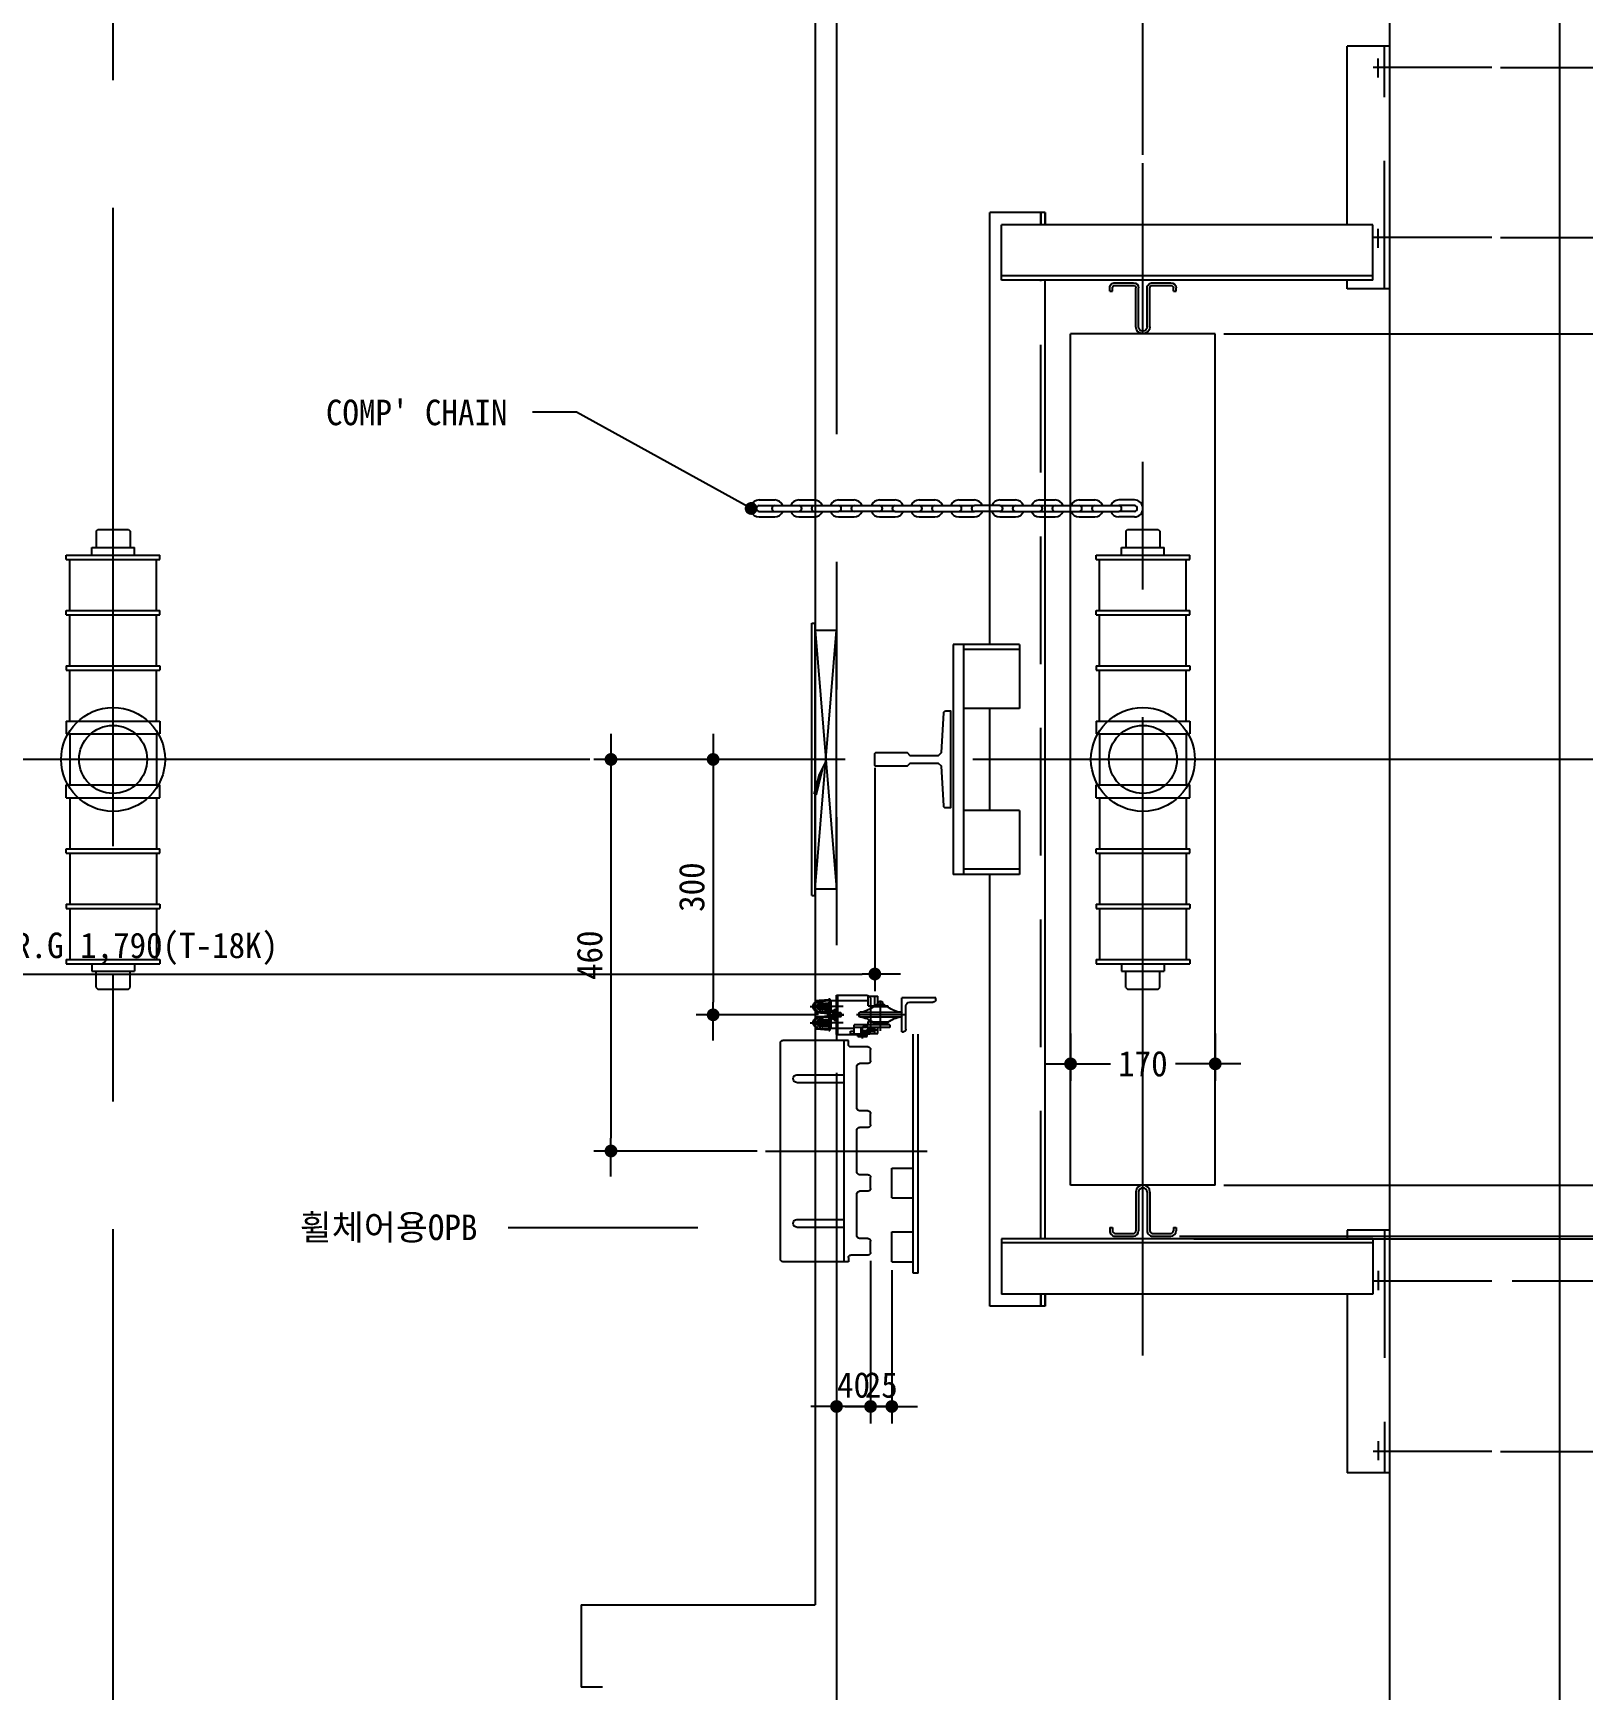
# Model space of a CAD drawing. Extents: x -9109 to 174251, y 57759 to 115528.
# Drawn here: x 44498 to 46319, y 111680 to 113627 of the extents above; entities that cross this region are included whole.
import ezdxf

# ---------------------------------------------------------------- set-up
doc = ezdxf.new("R2010")
doc.units = 0
doc.header["$LTSCALE"] = 600
doc.header["$MEASUREMENT"] = 0
for name, pattern in [('CENTER', [2, 1.25, -0.25, 0.25, -0.25]), ('HIDDEN', [0.375, 0.25, -0.125]), ('PHANTOM', [2.5, 1.25, -0.25, 0.25, -0.25, 0.25, -0.25])]:
    doc.linetypes.add(name, pattern=pattern)
doc.layers.get('0').update_dxf_attribs({"linetype": 'CONTINUOUS'})
for name, color, linetype in [('1', 3, 'CONTINUOUS'), ('2', 4, 'HIDDEN'), ('3', 1, 'CENTER'), ('4', 6, 'PHANTOM'), ('A-DIMS', 7, 'CONTINUOUS')]:
    doc.layers.add(name, color=color, linetype=linetype)
doc.layers.add('A-MKXS-LEAD', color=7, linetype='CONTINUOUS', lineweight=25)
doc.layers.add('A-MKXS-TEXT1', color=3, linetype='CONTINUOUS', lineweight=25)
doc.styles.add('HY울릉도L', font='')
doc.styles.add('돋움', font='')
doc.styles.add('돋움체', font='')
doc.styles.get('HY울릉도L').set_extended_font_data('Dotum')
doc.styles.get('돋움').set_extended_font_data('DotumChe')
doc.styles.get('돋움체').set_extended_font_data('DotumChe')
doc.dimstyles.new('CDIM', dxfattribs={"dimtxt": 3, "dimasz": 1.5, "dimexe": 2, "dimexo": 1, "dimgap": 1, "dimtad": 1, "dimdec": 0, "dimrnd": 0.5, "dimzin": 0, "dimdsep": 32, "dimlunit": 6, "dimtxsty": 'HY울릉도L', "dimblk1": '_CIDOT', "dimblk2": '_CIDOT', "dimsah": 1, "dimcen": 5.5, "dimclrd": 2, "dimclre": 2, "dimclrt": 7, "dimadec": 0, "dimazin": 0, "dimtfac": 1, "dimtdec": 0, "dimtix": 1, "dimtmove": 2, "dimatfit": 1, "dimldrblk": '_CIDOT', "dimfxl": 1, "dimtolj": 1, "dimtzin": 0, "dimlwd": -1, "dimarcsym": 0})

# ---------------------------------------------------------------- blocks, each defined once
blk = doc.blocks.new('_CIDOT')
at = {"color": 0, "linetype": 'ByBlock'}
blk.add_line((2, 0), (-1, 0), dxfattribs=at)
at = {"color": 0, "linetype": 'ByBlock', "const_width": 0.5}
blk.add_lwpolyline([(-0.25, 0, 1), (0.25, 0, 1)], format="xyb", close=True, dxfattribs=at)
blk = doc.blocks.new('*D916')
at = {"layer": 'A-DIMS', "lineweight": -2, "transparency": 16777216}
for p, q in [((46222.1, 113386.4), (46792.1, 113386.4)), ((46602.1, 112160.4), (46792.1, 112160.4))]:
    blk.add_line(p, q, dxfattribs=at)
at = {"layer": 'A-DIMS', "transparency": 16777216}
blk.add_line((46772.1, 112175.4), (46772.1, 113371.4), dxfattribs=at)
at = {"layer": 'A-DIMS', "transparency": 16777216, "xscale": 15, "yscale": 15, "zscale": 15}
for p, rotation in [((46772.1, 113386.4), 90), ((46772.1, 112160.4), 270)]:
    blk.add_blockref('_CIDOT', p, dxfattribs=dict(at, rotation=rotation))
at = {"layer": 'A-DIMS', "color": 3, "transparency": 16777216, "insert": (46744.3, 112773.4), "char_height": 30, "attachment_point": 5, "rotation": 90, "style": '돋움체'}
blk.add_mtext('\\A1;1,226', dxfattribs=at)
blk = doc.blocks.new('*D917')
at = {"layer": 'A-DIMS', "lineweight": -2, "transparency": 16777216}
for p, q in [((46222.1, 113586.4), (46792.1, 113586.4)), ((46222.1, 113386.4), (46792.1, 113386.4))]:
    blk.add_line(p, q, dxfattribs=at)
at = {"layer": 'A-DIMS', "transparency": 16777216}
blk.add_line((46772.1, 113401.4), (46772.1, 113571.4), dxfattribs=at)
at = {"layer": 'A-DIMS', "transparency": 16777216, "xscale": 15, "yscale": 15, "zscale": 15}
for p, rotation in [((46772.1, 113586.4), 90), ((46772.1, 113386.4), 270)]:
    blk.add_blockref('_CIDOT', p, dxfattribs=dict(at, rotation=rotation))
at = {"layer": 'A-DIMS', "color": 3, "transparency": 16777216, "insert": (46747.1, 113486.4), "char_height": 30, "attachment_point": 5, "rotation": 90, "style": '돋움체'}
blk.add_mtext('\\A1;200', dxfattribs=at)
blk = doc.blocks.new('*D891')
at = {"layer": 'A-DIMS', "lineweight": -2, "transparency": 16777216}
for p, q in [((44592.1, 114628.4), (44592.1, 114818.4)), ((45802.1, 113483.8), (45802.1, 114818.4))]:
    blk.add_line(p, q, dxfattribs=at)
at = {"layer": 'A-DIMS', "transparency": 16777216}
blk.add_line((44607.1, 114798.4), (45787.1, 114798.4), dxfattribs=at)
at = {"layer": 'A-DIMS', "transparency": 16777216, "xscale": 15, "yscale": 15, "zscale": 15, "rotation": 180}
blk.add_blockref('_CIDOT', (44592.1, 114798.4), dxfattribs=at)
at = {"layer": 'A-DIMS', "transparency": 16777216, "xscale": 15, "yscale": 15, "zscale": 15}
blk.add_blockref('_CIDOT', (45802.1, 114798.4), dxfattribs=at)
at = {"layer": 'A-DIMS', "color": 3, "transparency": 16777216, "insert": (45197.1, 114826.3), "char_height": 30, "attachment_point": 5, "style": '돋움'}
blk.add_mtext('\\A1;{\\C7;CTC 1,210}', dxfattribs=at)
blk = doc.blocks.new('*D900')
at = {"layer": 'A-DIMS', "lineweight": -2, "transparency": 16777216}
for p, q in [((45407.1, 112773.4), (45277.1, 112773.4)), ((45421, 112473.4), (45277.1, 112473.4))]:
    blk.add_line(p, q, dxfattribs=at)
at = {"layer": 'A-DIMS', "transparency": 16777216}
blk.add_line((45297.1, 112758.4), (45297.1, 112488.4), dxfattribs=at)
at = {"layer": 'A-DIMS', "transparency": 16777216, "xscale": 15, "yscale": 15, "zscale": 15}
for p, rotation in [((45297.1, 112773.4), 90), ((45297.1, 112473.4), 270)]:
    blk.add_blockref('_CIDOT', p, dxfattribs=dict(at, rotation=rotation))
at = {"layer": 'A-DIMS', "color": 3, "transparency": 16777216, "insert": (45272.1, 112623.4), "char_height": 30, "attachment_point": 5, "rotation": 90, "style": '돋움체'}
blk.add_mtext('\\A1;300', dxfattribs=at)
blk = doc.blocks.new('*D901')
at = {"layer": 'A-DIMS', "lineweight": -2, "transparency": 16777216}
for p, q in [((45482.1, 112184.2), (45482.1, 111993.3)), ((45507.1, 112173.4), (45507.1, 111993.3))]:
    blk.add_line(p, q, dxfattribs=at)
at = {"layer": 'A-DIMS', "transparency": 16777216}
for p, q in [((45467.1, 112013.3), (45452.1, 112013.3)), ((45482.1, 112013.3), (45507.1, 112013.3)), ((45522.1, 112013.3), (45537.1, 112013.3))]:
    blk.add_line(p, q, dxfattribs=at)
at = {"layer": 'A-DIMS', "transparency": 16777216, "xscale": 15, "yscale": 15, "zscale": 15}
blk.add_blockref('_CIDOT', (45482.1, 112013.3), dxfattribs=at)
at = {"layer": 'A-DIMS', "transparency": 16777216, "xscale": 15, "yscale": 15, "zscale": 15, "rotation": 180}
blk.add_blockref('_CIDOT', (45507.1, 112013.3), dxfattribs=at)
at = {"layer": 'A-DIMS', "color": 3, "transparency": 16777216, "insert": (45494.6, 112038.4), "char_height": 30, "attachment_point": 5, "style": '돋움체'}
blk.add_mtext('\\A1;25', dxfattribs=at)
blk = doc.blocks.new('*D902')
at = {"layer": 'A-DIMS', "lineweight": -2, "transparency": 16777216}
for p, q in [((45442.1, 112184.2), (45442.1, 111993.3)), ((45482.1, 112184.2), (45482.1, 111993.3))]:
    blk.add_line(p, q, dxfattribs=at)
at = {"layer": 'A-DIMS', "transparency": 16777216}
for p, q in [((45427.1, 112013.3), (45412.1, 112013.3)), ((45482.1, 112013.3), (45442.1, 112013.3)), ((45497.1, 112013.3), (45512.1, 112013.3))]:
    blk.add_line(p, q, dxfattribs=at)
at = {"layer": 'A-DIMS', "transparency": 16777216, "xscale": 15, "yscale": 15, "zscale": 15}
blk.add_blockref('_CIDOT', (45442.1, 112013.3), dxfattribs=at)
at = {"layer": 'A-DIMS', "transparency": 16777216, "xscale": 15, "yscale": 15, "zscale": 15, "rotation": 180}
blk.add_blockref('_CIDOT', (45482.1, 112013.3), dxfattribs=at)
at = {"layer": 'A-DIMS', "color": 3, "transparency": 16777216, "insert": (45462.1, 112038.4), "char_height": 30, "attachment_point": 5, "style": '돋움체'}
blk.add_mtext('\\A1;40', dxfattribs=at)
blk = doc.blocks.new('GM2 기구 횡락')
for p, q in [((-71.6, -282), (-71.6, -280)), ((-71.6, -280), (-31.6, -280)), ((-41.1, -285), (-68.6, -285)), ((-36.6, -317), (-36.6, -289.5)), ((-31.6, -320), (-31.6, -280)), ((-15.6, -289.8), (2.4, -289.8)), ((-15.6, -291.1), (-15.6, -289.8)), ((-15.6, -290.8), (2.4, -290.8)), ((-12.1, -289.8), (-12.1, -288.8)), ((-12.1, -288.8), (-1.1, -288.8)), ((-11.1, -287.8), (-2.1, -287.8)), ((-11.1, -288.3), (-11.1, -287.8)), ((-11.1, -288.3), (-2.1, -288.3)), ((-9.6, -285.8), (-8.6, -284.8)), ((-9.6, -287.8), (-9.6, -285.8)), ((-9.6, -288.8), (-9.6, -288.3)), ((-8.6, -284.8), (-4.6, -284.8)), ((-4.6, -284.8), (-3.6, -285.8)), ((-0.1, -278), (-3.6, -278)), ((-3.6, -285.6), (-3.6, -278)), ((-3.6, -287.8), (-3.6, -285.8)), ((-3.6, -288.8), (-3.6, -288.3)), ((-2.1, -288.3), (-2.1, -287.8)), ((-1.1, -289.8), (-1.1, -288.8)), ((7.9, -278), (-0.1, -278)), ((-0.1, -289.8), (-0.1, -278)), ((7.9, -289.3), (-0.1, -289.3)), ((2.4, -291.1), (2.4, -289.8)), ((7.9, -289.3), (7.9, -278)), ((7.9, -283.6), (64.4, -283.6)), ((45, -277), (10, -277)), ((43.4, -315.9), (43.4, -283.6)), ((45, -323), (45, -277)), ((51.2, -296.8), (51.2, -283.6)), ((51.5, -288.7), (52, -288.2)), ((51.5, -288.7), (51.5, -291.8)), ((51.5, -291.8), (52, -292.2)), ((52, -288.2, 0.3), (63.4, -288.2, 4.2)), ((54, -281.1), (52.8, -281.1)), ((52.8, -281.1), (52.8, -299.4)), ((54, -285), (52.8, -285)), ((64.2, -287.9), (52.8, -287.3)), ((54, -281.1), (54, -282.1)), ((69.1, -283.1), (54, -282.1)), ((54, -285), (54, -286.1)), ((64.2, -286.7), (54, -286.1)), ((59.4, -292.7), (59.4, -287.7)), ((59.4, -287.7), (64.4, -287.7)), ((63.8, -285.7, 1.1), (63.4, -286.1, 1.1)), ((63.4, -288.2, 1.1), (63.4, -286.1, 1.1)), ((64.4, -287.7), (64.4, -283.6)), ((65.2, -291, 1.1), (65.2, -289.5, 1.1)), ((65.2, -289.5, 1.1), (67.8, -289.5, 1.1)), ((65.2, -291, 1.1), (67.8, -291, 1.1)), ((69.5, -283.6), (69.5, -285.1)), ((-31.6, -301.5), (-31.6, -298)), ((17.4, -297), (-30.6, -297)), ((17.4, -302.5), (-30.6, -302.5)), ((-15.6, -309.8), (-15.6, -308.5)), ((-15.6, -308.8), (2.4, -308.8)), ((-15.6, -309.8), (2.4, -309.8)), ((-12.1, -311.8), (-12.1, -309.8)), ((-1.1, -311.8), (-1.1, -309.8)), ((-0.1, -311.8), (-0.1, -309.8)), ((2.4, -309.8), (2.4, -308.5)), ((7.9, -307.9), (3.2, -307.9)), ((7.9, -311.8), (7.9, -307.9)), ((18.4, -301.5), (18.4, -298)), ((39.6, -298.1, 1.4), (40.3, -297.5, 1.4)), ((39.6, -301.9, 1.4), (39.6, -298.1, 1.4)), ((39.6, -301.9, 1.4), (40.3, -302.5, 1.4)), ((40.3, -297.5, 1.7), (46.6, -297.5, 4.3)), ((40.3, -302.5, 1.7), (46.6, -302.5, 4.3)), ((43.4, -296.8), (64.4, -296.8)), ((43.4, -302.7), (64.4, -302.7)), ((47.7, -297.5, 4.7), (48.1, -297.5, 4.8)), ((47.7, -302.5, 4.7), (48.1, -302.5, 4.8)), ((49, -297.5, 5.1), (49.6, -297.5, 5.3)), ((49, -302.5, 5.1), (49.6, -302.5, 5.3)), ((50.1, -294.3, 1.4), (49.6, -294.8, 1.4)), ((49.6, -294.8, 1.4), (49.6, -297.5, 1.4)), ((49.6, -302.5, 1.4), (49.6, -305.2, 1.4)), ((50.1, -305.7, 1.4), (49.6, -305.2, 1.4)), ((51.2, -315.9), (51.2, -302.7)), ((51.5, -307.8), (52, -307.3)), ((51.5, -307.8), (51.5, -310.9)), ((51.5, -310.9), (52, -311.3)), ((51.8, -299, 1.4), (51.8, -300.9, 1.4)), ((51.8, -299, 1.4), (55, -299, 1.4)), ((51.8, -300.9, 1.4), (55, -300.9, 1.4)), ((52, -292.2, 0.3), (63.4, -292.2, 4.2)), ((52, -307.3, 0.3), (63.4, -307.3, 4.2)), ((52, -311.3, 0.3), (63.4, -311.3, 4.2)), ((64.2, -292.6), (52.8, -293.2)), ((54, -295.5), (52.8, -295.5)), ((54, -299.4), (52.8, -299.4)), ((54, -300.2), (52.8, -300.2)), ((52.8, -300.2), (52.8, -318.5)), ((54, -304.1), (52.8, -304.1)), ((64.2, -307), (52.8, -306.4)), ((64.2, -293.8), (54, -294.4)), ((54, -294.4), (54, -295.5)), ((69.1, -297.4), (54, -298.4)), ((54, -298.4), (54, -299.4)), ((54, -300.2), (54, -301.2)), ((69.1, -302.2), (54, -301.2)), ((54, -304.1), (54, -305.2)), ((64.2, -305.8), (54, -305.2)), ((59.4, -292.7), (64.4, -292.7)), ((59.4, -306.8), (64.4, -306.8)), ((59.4, -311.8), (59.4, -306.8)), ((63.4, -294.4, 1.1), (63.4, -292.2, 1.1)), ((63.8, -294.8, 1.1), (63.4, -294.4, 1.1)), ((63.8, -304.8, 1.1), (63.4, -305.2, 1.1)), ((63.4, -307.3, 1.1), (63.4, -305.2, 1.1)), ((63.4, -313.5, 1.1), (63.4, -311.3, 1.1)), ((64.4, -296.8), (64.4, -292.7)), ((64.4, -306.8), (64.4, -302.7)), ((65.2, -310.1, 1.1), (65.2, -308.6, 1.1)), ((65.2, -308.6, 1.1), (67.8, -308.6, 1.1)), ((65.2, -310.1, 1.1), (67.8, -310.1, 1.1)), ((69.5, -295.4), (69.5, -296.9)), ((69.5, -302.7), (69.5, -304.2)), ((-31.6, -320), (-33.6, -320)), ((-17.6, -311.8), (24.4, -311.8)), ((-17.6, -311.8), (-17.6, -315)), ((-17.6, -315), (24.4, -315)), ((-12.1, -311.8), (-1.1, -311.8)), ((-3.6, -322.1), (-3.6, -315)), ((-0.1, -322.1), (-3.6, -322.1)), ((-0.1, -322.1), (-0.1, -315)), ((7.9, -322.1), (-0.1, -322.1)), ((7.9, -316.1), (2.9, -316.1)), ((2.9, -316.1), (2.9, -319.1)), ((7.9, -319.1), (2.9, -319.1)), ((6, -322.5), (6, -322.1)), ((28.4, -322.5), (6, -322.5)), ((7.9, -313.9), (13.9, -313.9)), ((7.9, -313.9), (7.9, -321.2)), ((7.9, -322.1), (7.9, -315)), ((15.9, -318.3), (7.9, -318.3)), ((15.9, -319.3), (7.9, -319.3)), ((7.9, -321.2), (13.9, -321.2)), ((8.9, -325.5), (8.9, -322.5)), ((19.9, -325.5), (8.9, -325.5)), ((45, -323), (10, -323)), ((14.9, -314.9), (14.9, -320.2)), ((15.9, -322.5), (15.9, -315)), ((19.9, -325.5), (19.9, -322.5)), ((24.4, -322.5), (24.4, -311.8)), ((24.4, -315.9), (64.4, -315.9)), ((28.4, -319.3), (24.4, -319.3)), ((28.4, -322.5), (28.4, -319.3)), ((64.2, -311.7), (52.8, -312.3)), ((54, -314.6), (52.8, -314.6)), ((54, -318.5), (52.8, -318.5)), ((64.2, -312.9), (54, -313.5)), ((54, -313.5), (54, -314.6)), ((69.1, -316.5), (54, -317.5)), ((54, -317.5), (54, -318.5)), ((59.4, -311.8), (64.4, -311.8)), ((63.8, -313.9, 1.1), (63.4, -313.5, 1.1)), ((64.4, -315.9), (64.4, -311.8)), ((69.5, -314.5), (69.5, -316))]:
    blk.add_line(p, q)
at = {"color": 0}
for p, q in [((-51, -603.5), (-51, -322.8)), ((-45, -603.5), (-45, -322.8)), ((31, -330), (108, -330)), ((31, -334.8), (31, -330)), ((36, -590), (36, -330)), ((5, -354.2), (5, -340.8)), ((8, -337.8), (28, -337.8)), ((111, -587), (111, -333)), ((8, -357.2), (18, -357.2)), ((21, -409.8), (21, -360.2)), ((91.5, -370.5), (36, -370.5)), ((91.5, -379.5), (36, -379.5)), ((5, -429.2), (5, -415.8)), ((8, -412.8), (18, -412.8)), ((8, -432.2), (18, -432.2)), ((21, -484.8), (21, -435.2)), ((-20, -480), (-45, -480)), ((-45, -515), (-45, -480)), ((-20, -515), (-20, -480)), ((5, -504.2), (5, -490.8)), ((8, -487.8), (18, -487.8)), ((-20, -515), (-45, -515)), ((8, -507.2), (18, -507.2)), ((21, -559.8), (21, -510.2)), ((91.5, -540.5), (36, -540.5)), ((-20, -555), (-45, -555)), ((-45, -590), (-45, -555)), ((-20, -590), (-20, -555)), ((8, -562.8), (18, -562.8)), ((8, -562.8), (18, -562.8)), ((91.5, -549.5), (36, -549.5)), ((5, -579.2), (5, -565.8)), ((8, -582.2), (28, -582.2)), ((8, -582.2), (18, -582.2)), ((-20, -590), (-45, -590)), ((31, -585.2), (31, -590)), ((31, -590), (108, -590)), ((-51, -603.5), (-45, -603.5))]:
    blk.add_line(p, q, dxfattribs=at)
for centre, radius, start, end in [((-68.6, -282), 3, 180, 270), ((-41.1, -289.5), 4.5, 0, 90), ((-34.3, -265.8), 31.5, 276.7434, 306.4626), ((21.1, -265.8), 31.5, 233.5374, 263.2566), ((63.2, -290.2, 1.1), 4.61, 9.4731, 82.1172), ((63.2, -290.2, 1.1), 4.61, 277.8828, 350.5269), ((64.2, -290.2), 3.56, 270, 90), ((64.2, -290.2), 2.36, 270, 90), ((69, -283.6), 0.5, 0, 86.9143), ((66.6, -290.2), 5.96, 299.7974, 60.2026), ((-30.6, -298), 1, 90, 180), ((-30.6, -301.5), 1, 180, 270), ((-34.3, -333.8), 31.5, 53.5374, 83.2566), ((21.1, -333.8), 31.5, 96.7434, 126.4626), ((17.4, -298), 1, 0, 90), ((17.4, -301.5), 1, 270, 0), ((49.4, -300, 1.4), 5.77, 9.4731, 82.1172), ((49.4, -300, 1.4), 5.77, 277.8828, 350.5269), ((63.2, -309.3, 1.1), 4.61, 9.4731, 82.1172), ((63.2, -309.3, 1.1), 4.61, 277.8828, 350.5269), ((64.2, -309.3), 3.56, 270, 90), ((64.2, -309.3), 2.36, 270, 90), ((69, -296.9), 0.5, 273.0857, 0), ((69, -302.7), 0.5, 0, 86.9143), ((66.6, -309.3), 5.96, 299.7974, 60.2026), ((-33.6, -317), 3, 180, 270), ((13.9, -314.9), 1, 0, 90), ((13.9, -320.2), 1, 270, 0), ((69, -316), 0.5, 273.0857, 0)]:
    blk.add_arc(centre, radius, start, end)
for centre, radius, start, end in [((108, -333), 3, 0, 90), ((8, -340.8), 3, 90, 180), ((28, -334.8), 3, 270, 0), ((8, -354.2), 3, 180, 270), ((18, -360.2), 3, 0, 90), ((91.5, -375), 4.5, 270, 90), ((8, -415.8), 3, 90, 180), ((18, -409.8), 3, 270, 0), ((8, -429.2), 3, 180, 270), ((18, -435.2), 3, 0, 90), ((18, -484.8), 3, 270, 0), ((8, -490.8), 3, 90, 180), ((8, -504.2), 3, 180, 270), ((18, -510.2), 3, 0, 90), ((91.5, -545), 4.5, 270, 90), ((8, -565.8), 3, 90, 180), ((18, -559.8), 3, 270, 0), ((8, -579.2), 3, 180, 270), ((28, -585.2), 3, 0, 90), ((108, -587), 3, 270, 0)]:
    blk.add_arc(centre, radius, start, end, dxfattribs=at)
at = {"layer": '1', "color": 3}
for p, q in [((51.5, -288.7), (63.4, -288.7, 1.1)), ((51.5, -291.8), (63.4, -291.8, 1.1)), ((61.9, -285.1), (61, -285.1)), ((61, -295.1), (61, -285.1)), ((61.9, -285.1), (61.9, -295.1)), ((62.5, -293.9, 1.1), (61.9, -290.3, 1.1)), ((61.9, -290.3, 1.1), (62.6, -290.3, 1.1)), ((62, -286.5, 1.1), (62.7, -286.5, 1.1)), ((62.6, -290.2, 1.1), (62, -286.5, 1.1)), ((62, -286.5, 1.1), (62, -288.2, 1.1)), ((63.3, -290.2, 1.1), (62.6, -290.2, 1.1)), ((62.6, -290.3, 1.1), (63.2, -293.9, 1.1)), ((62.7, -286.5, 1.1), (63.3, -290.2, 1.1)), ((63.4, -292.2, 1.1), (63.4, -288.2, 1.1)), ((39.6, -298.1, 1.4), (46.6, -298.1, 1.4)), ((39.6, -301.9, 1.4), (46.6, -301.9, 1.4)), ((46.6, -293.9), (46.6, -306.4)), ((47.7, -293.9), (46.6, -293.9)), ((47.7, -306.4), (46.6, -306.4)), ((47.7, -306.4), (47.7, -293.9)), ((48.4, -295.4), (47.7, -299.9)), ((47.7, -298.1, 1.4), (48, -298.1, 1.4)), ((47.7, -299.9), (48.6, -299.9)), ((48.5, -300), (47.7, -304.7)), ((47.7, -301.9, 1.4), (48.2, -301.9, 1.4)), ((47.7, -304.7), (47.7, -302.5)), ((47.7, -304.7), (48.6, -304.7)), ((49.3, -295.4), (48.4, -295.4)), ((49.4, -300), (48.5, -300)), ((48.6, -299.9), (49.3, -295.4)), ((48.6, -304.7), (49.4, -300)), ((48.9, -298.1, 1.4), (49.6, -298.1, 1.4)), ((49.1, -301.9, 1.4), (49.6, -301.9, 1.4)), ((49.3, -295.4), (49.3, -297.5)), ((49.6, -297.5, 1.4), (49.6, -302.5, 1.4)), ((51.5, -307.8), (63.4, -307.8, 1.1)), ((51.5, -310.9), (63.4, -310.9, 1.1)), ((61.9, -295.1), (61, -295.1)), ((61.9, -304.2), (61, -304.2)), ((61, -314.2), (61, -304.2)), ((61.9, -304.2), (61.9, -314.2)), ((62.5, -313, 1.1), (61.9, -309.4, 1.1)), ((61.9, -309.4, 1.1), (62.6, -309.4, 1.1)), ((62, -305.6, 1.1), (62.7, -305.6, 1.1)), ((62.6, -309.3, 1.1), (62, -305.6, 1.1)), ((62, -305.6, 1.1), (62, -307.3, 1.1)), ((63.2, -293.9, 1.1), (62.5, -293.9, 1.1)), ((63.3, -309.3, 1.1), (62.6, -309.3, 1.1)), ((62.6, -309.4, 1.1), (63.2, -313, 1.1)), ((62.7, -305.6, 1.1), (63.3, -309.3, 1.1)), ((63.2, -293.9, 1.1), (63.2, -292.2, 1.1)), ((63.2, -313, 1.1), (63.2, -311.3, 1.1)), ((63.4, -311.3, 1.1), (63.4, -307.3, 1.1)), ((61.9, -314.2), (61, -314.2)), ((63.2, -313, 1.1), (62.5, -313, 1.1))]:
    blk.add_line(p, q, dxfattribs=at)
at = {"layer": '2'}
for p, q in [((5, -282), (5, -318)), ((43.4, -323), (43.4, -277)), ((67.9, -284.2), (52.8, -283.2)), ((68.3, -284.7), (68.3, -285.5)), ((67.9, -296.3), (52.8, -297.2)), ((67.9, -303.3), (52.8, -302.3)), ((68.3, -295), (68.3, -295.8)), ((68.3, -303.8), (68.3, -304.6)), ((7.9, -316.1), (-0.1, -316.1)), ((7.9, -319.1), (-0.1, -319.1)), ((67.9, -315.4), (52.8, -316.3)), ((68.3, -314.1), (68.3, -314.9))]:
    blk.add_line(p, q, dxfattribs=at)
for centre, radius, start, end in [((10, -282), 5, 90, 180), ((67.8, -284.7), 0.5, 0, 86.3018), ((68.8, -285.5), 0.5, 180, 244.5305), ((66.6, -290.2), 4.76, 295.4695, 64.5305), ((67.8, -295.8), 0.5, 273.6982, 0), ((67.8, -303.8), 0.5, 0, 86.3018), ((68.8, -295), 0.5, 115.4695, 180), ((68.8, -304.6), 0.5, 180, 244.5305), ((66.6, -309.3), 4.76, 295.4695, 64.5305), ((10, -318), 5, 180, 270), ((67.8, -314.9), 0.5, 273.6982, 0), ((68.8, -314.1), 0.5, 115.4695, 180)]:
    blk.add_arc(centre, radius, start, end, dxfattribs=at)
at = {"layer": '3'}
for p, q in [((-6.6, -318.9), (-6.6, -283.1)), ((37.3, -290.2), (68.8, -290.2)), ((68.7, -290.2), (50.1, -290.2)), ((76.1, -290.2), (50.9, -290.2)), ((64.2, -296.8), (64.2, -282.1)), ((21.5, -299.8), (-35.2, -299.8)), ((47.9, -300), (36.3, -300)), ((36.4, -300), (48.9, -300)), ((37.3, -309.3), (68.6, -309.3)), ((56.2, -300), (37.9, -300, 1.4)), ((68.7, -309.3), (50.1, -309.3)), ((76.1, -309.3), (50.9, -309.3)), ((64.2, -315.9), (64.2, -301.2)), ((9.6, -317.6), (-1.8, -317.6)), ((9.2, -317.6), (1.6, -317.6)), ((14.4, -327.8), (14.4, -320)), ((128.3, -460), (-61.5, -460))]:
    blk.add_line(p, q, dxfattribs=at)
at = {"layer": '4'}
blk.add_line((45, -323, -1.2), (45, -330), dxfattribs=at)
blk = doc.blocks.new('*D903')
at = {"layer": 'A-DIMS', "lineweight": -2, "transparency": 16777216}
for p, q in [((45717.1, 112451.5), (45717.1, 112395.8)), ((45887.1, 112451.5), (45887.1, 112395.8))]:
    blk.add_line(p, q, dxfattribs=at)
at = {"layer": 'A-DIMS', "transparency": 16777216}
for p, q in [((45732.1, 112415.8), (45763.9, 112415.8)), ((45872.1, 112415.8), (45840.4, 112415.8))]:
    blk.add_line(p, q, dxfattribs=at)
at = {"layer": 'A-DIMS', "transparency": 16777216, "xscale": 15, "yscale": 15, "zscale": 15, "rotation": 180}
blk.add_blockref('_CIDOT', (45717.1, 112415.8), dxfattribs=at)
at = {"layer": 'A-DIMS', "transparency": 16777216, "xscale": 15, "yscale": 15, "zscale": 15}
blk.add_blockref('_CIDOT', (45887.1, 112415.8), dxfattribs=at)
at = {"layer": 'A-DIMS', "color": 3, "transparency": 16777216, "insert": (45802.1, 112415.8), "char_height": 30, "attachment_point": 5, "style": '돋움체'}
blk.add_mtext('\\A1;170', dxfattribs=at)
blk = doc.blocks.new('6본')
at = {"layer": '2'}
for p, q in [((-240, -55), (-240, 55)), ((-235, 55), (-240, 55)), ((-235, -55), (-235, 55)), ((-175, 51), (-235, 51)), ((-175, -55), (-175, 55)), ((-170, 55), (-175, 55)), ((-170, -55), (-170, 55)), ((-110, 51), (-170, 51)), ((-110, -55), (-110, 55)), ((-110, 55), (-105, 55)), ((-105, -55), (-105, 55)), ((-45, 51), (-105, 51)), ((-45, -55), (-45, 55)), ((-45, 55), (-30, 55)), ((-30, -55), (-30, 55)), ((30, 51), (-30, 51)), ((30, -55), (30, 55)), ((45, 55), (30, 55)), ((45, -55), (45, 55)), ((45, 51), (105, 51)), ((105, -55), (105, 55)), ((110, 55), (105, 55)), ((110, -55), (110, 55)), ((110, 51), (170, 51)), ((170, -55), (170, 55)), ((170, 55), (175, 55)), ((175, -55), (175, 55)), ((175, 51), (235, 51)), ((235, -55), (235, 55)), ((235, 55), (240, 55)), ((240, -55), (240, 55)), ((-270, 18), (-268, 20)), ((-268, 20), (-248.8, 20)), ((-248.8, -25), (-248.8, 25)), ((-240, 25), (-248.8, 25)), ((240, 25), (248.8, 25)), ((248.8, -25), (248.8, 25)), ((268, 20), (248.8, 20)), ((270, 18), (268, 20)), ((-270, -18), (-270, 18)), ((270, -18), (270, 18)), ((-268, -20), (-270, -18)), ((268, -20), (270, -18)), ((-268, -20), (-248.8, -20)), ((-240, -25), (-248.8, -25)), ((240, -25), (248.8, -25)), ((268, -20), (248.8, -20)), ((-235, -55), (-240, -55)), ((-175, -51), (-235, -51)), ((-170, -55), (-175, -55)), ((-110, -51), (-170, -51)), ((-110, -55), (-105, -55)), ((-45, -51), (-105, -51)), ((-45, -55), (-30, -55)), ((30, -51), (-30, -51)), ((45, -55), (30, -55)), ((45, -51), (105, -51)), ((110, -55), (105, -55)), ((110, -51), (170, -51)), ((170, -55), (175, -55)), ((175, -51), (235, -51)), ((235, -55), (240, -55))]:
    blk.add_line(p, q, dxfattribs=at)
blk = doc.blocks.new('HOPB')
at = {"color": 7}
for p, q in [((-4, -160), (-4, 160)), ((-4, -160), (-4, 160)), ((0, -160), (0, 160)), ((0, -160), (0, 160)), ((25, -152), (25, 152))]:
    blk.add_line(p, q, dxfattribs=at)
for p, q in [((-4, 160), (0, 160)), ((0, 152), (25, 152)), ((0, -152), (25, -152)), ((-4, -160), (0, -160))]:
    blk.add_line(p, q)
at = {"layer": '1'}
for p, q in [((0, 152), (25, -152)), ((0, -152), (25, 152))]:
    blk.add_line(p, q, dxfattribs=at)
blk = doc.blocks.new('18K')
blk.add_lwpolyline([(-5.6, -57, -0.396891), (-8.1, -54.6), (-10.8, -8), (-14.1, -4.8), (-47.8, -4.8), (-51, -8), (-88, -8), (-89, -7), (-89, 7), (-88, 8), (-51, 8), (-47.8, 4.8), (-14.1, 4.8), (-10.8, 8), (-8.1, 54.6, -0.396891), (-5.6, 57), (0, 57), (0, -57)], format="xyb", close=True)
blk = doc.blocks.new('*D904')
at = {"layer": 'A-DIMS', "lineweight": -2, "transparency": 16777216}
for p, q in [((43697.1, 112763.4), (43697.1, 112501.3)), ((45487.1, 112763.4), (45487.1, 112501.3))]:
    blk.add_line(p, q, dxfattribs=at)
at = {"layer": 'A-DIMS', "transparency": 16777216}
blk.add_line((43712.1, 112521.3), (45472.1, 112521.3), dxfattribs=at)
at = {"layer": 'A-DIMS', "transparency": 16777216, "xscale": 15, "yscale": 15, "zscale": 15, "rotation": 180}
blk.add_blockref('_CIDOT', (43697.1, 112521.3), dxfattribs=at)
at = {"layer": 'A-DIMS', "transparency": 16777216, "xscale": 15, "yscale": 15, "zscale": 15}
blk.add_blockref('_CIDOT', (45487.1, 112521.3), dxfattribs=at)
at = {"layer": 'A-DIMS', "color": 3, "transparency": 16777216, "insert": (44592.1, 112551), "char_height": 30, "attachment_point": 5, "style": '돋움체'}
blk.add_mtext('\\A1;{\\C256;CAR R.G 1,790(T-18K)}', dxfattribs=at)
blk = doc.blocks.new('*D905')
at = {"layer": 'A-DIMS', "lineweight": -2, "transparency": 16777216}
for p, q in [((45407.1, 112773.4), (45157.1, 112773.4)), ((45348.8, 112313.4), (45157.1, 112313.4))]:
    blk.add_line(p, q, dxfattribs=at)
at = {"layer": 'A-DIMS', "transparency": 16777216}
blk.add_line((45177.1, 112758.4), (45177.1, 112328.4), dxfattribs=at)
at = {"layer": 'A-DIMS', "transparency": 16777216, "xscale": 15, "yscale": 15, "zscale": 15}
for p, rotation in [((45177.1, 112773.4), 90), ((45177.1, 112313.4), 270)]:
    blk.add_blockref('_CIDOT', p, dxfattribs=dict(at, rotation=rotation))
at = {"layer": 'A-DIMS', "color": 3, "transparency": 16777216, "insert": (45152.1, 112543.4), "char_height": 30, "attachment_point": 5, "rotation": 90, "style": '돋움체'}
blk.add_mtext('\\A1;460', dxfattribs=at)
blk = doc.blocks.new('*D906')
at = {"layer": 'A-DIMS', "lineweight": -2, "transparency": 16777216}
for p, q in [((45897.1, 113273.4), (46612.1, 113273.4)), ((45897.1, 112273.4), (46612.1, 112273.4))]:
    blk.add_line(p, q, dxfattribs=at)
at = {"layer": 'A-DIMS', "transparency": 16777216}
blk.add_line((46592.1, 112288.4), (46592.1, 113258.4), dxfattribs=at)
at = {"layer": 'A-DIMS', "transparency": 16777216, "xscale": 15, "yscale": 15, "zscale": 15}
for p, rotation in [((46592.1, 113273.4), 90), ((46592.1, 112273.4), 270)]:
    blk.add_blockref('_CIDOT', p, dxfattribs=dict(at, rotation=rotation))
at = {"layer": 'A-DIMS', "color": 3, "transparency": 16777216, "insert": (46562.5, 112773.4), "char_height": 30, "attachment_point": 5, "rotation": 90, "style": '돋움체'}
blk.add_mtext('\\A1;{\\C7;RG 1,000(T-5K)}', dxfattribs=at)
blk = doc.blocks.new('*D907')
at = {"layer": 'A-DIMS', "transparency": 16777216}
for p, q in [((46592.1, 112228.4), (46592.1, 112243.4)), ((46592.1, 112213.4), (46592.1, 112210.4)), ((46592.1, 112195.4), (46592.1, 112180.4))]:
    blk.add_line(p, q, dxfattribs=at)
at = {"layer": 'A-DIMS', "lineweight": -2, "transparency": 16777216}
for p, q in [((45844.9, 112213.4), (46612.1, 112213.4)), ((45862.1, 112210.4), (46612.1, 112210.4))]:
    blk.add_line(p, q, dxfattribs=at)
at = {"layer": 'A-DIMS', "transparency": 16777216, "xscale": 15, "yscale": 15, "zscale": 15}
for p, rotation in [((46592.1, 112210.4), 90), ((46592.1, 112213.4), 270)]:
    blk.add_blockref('_CIDOT', p, dxfattribs=dict(at, rotation=rotation))
at = {"layer": 'A-DIMS', "color": 3, "transparency": 16777216, "insert": (46567.1, 112211.9), "char_height": 30, "attachment_point": 5, "rotation": 90, "style": '돋움체'}
blk.add_mtext('\\A1;3', dxfattribs=at)
blk = doc.blocks.new('*D908')
at = {"layer": 'A-DIMS', "transparency": 16777216}
for p, q in [((46592.1, 112288.4), (46592.1, 112303.4)), ((46592.1, 112213.4), (46592.1, 112273.4)), ((46592.1, 112198.4), (46592.1, 112183.4))]:
    blk.add_line(p, q, dxfattribs=at)
at = {"layer": 'A-DIMS', "lineweight": -2, "transparency": 16777216}
for p, q in [((45897.1, 112273.4), (46612.1, 112273.4)), ((45844.9, 112213.4), (46612.1, 112213.4))]:
    blk.add_line(p, q, dxfattribs=at)
at = {"layer": 'A-DIMS', "transparency": 16777216, "xscale": 15, "yscale": 15, "zscale": 15}
for p, rotation in [((46592.1, 112273.4), 270), ((46592.1, 112213.4), 90)]:
    blk.add_blockref('_CIDOT', p, dxfattribs=dict(at, rotation=rotation))
at = {"layer": 'A-DIMS', "color": 3, "transparency": 16777216, "insert": (46592.1, 112243.4), "char_height": 30, "attachment_point": 5, "rotation": 90, "style": '돋움체'}
blk.add_mtext('\\A1;60', dxfattribs=at)
blk = doc.blocks.new('5K')
for p, q in [((50, 39), (53.8, 39)), ((50, 35.8), (50, 39)), ((50, 35.8), (53.8, 35.8)), ((56.8, 11.2), (56.8, 32.8)), ((60, 11.2), (60, 32.8)), ((8.2, 8.2), (53.8, 8.2)), ((8.2, 5), (53.8, 5)), ((8.2, -5), (53.8, -5)), ((8.2, -8.2), (53.8, -8.2)), ((56.8, -32.8), (56.8, -11.2)), ((60, -32.8), (60, -11.2)), ((50, -35.8), (53.8, -35.8)), ((50, -39), (50, -35.8)), ((50, -39), (53.8, -39))]:
    blk.add_line(p, q)
for centre, radius, start, end in [((53.8, 32.8), 6.2, 0, 90), ((53.8, 32.8), 3, 0, 90), ((8.2, 0), 8.2, 90, 270), ((8.2, 0), 5, 90, 270), ((53.8, 11.2), 3, 270, 0), ((53.8, 11.2), 6.2, 270, 0), ((53.8, -11.2), 6.2, 0, 90), ((53.8, -11.2), 3, 0, 90), ((53.8, -32.8), 3, 270, 0), ((53.8, -32.8), 6.2, 270, 0)]:
    blk.add_arc(centre, radius, start, end)
blk = doc.blocks.new('*D910')
at = {"layer": 'A-DIMS', "lineweight": -2, "transparency": 16777216}
for p, q in [((46602.1, 112160.4), (46792.1, 112160.4)), ((46222.1, 111960.4), (46792.1, 111960.4))]:
    blk.add_line(p, q, dxfattribs=at)
at = {"layer": 'A-DIMS', "transparency": 16777216}
blk.add_line((46772.1, 112145.4), (46772.1, 111975.4), dxfattribs=at)
at = {"layer": 'A-DIMS', "transparency": 16777216, "xscale": 15, "yscale": 15, "zscale": 15}
for p, rotation in [((46772.1, 112160.4), 90), ((46772.1, 111960.4), 270)]:
    blk.add_blockref('_CIDOT', p, dxfattribs=dict(at, rotation=rotation))
at = {"layer": 'A-DIMS', "color": 3, "transparency": 16777216, "insert": (46747.1, 112060.4), "char_height": 30, "attachment_point": 5, "rotation": 90, "style": '돋움체'}
blk.add_mtext('\\A1;200', dxfattribs=at)
blk = doc.blocks.new('CCL')
at = {"color": 3}
for p, q in [((-450.9, 10.3), (-432.6, 10.3)), ((-450.9, 3.7), (-432.6, 3.7)), ((-432.6, 3.7), (-414.2, 3.7)), ((-414.2, 3.7), (-386, 3.7)), ((-404.3, 10.3), (-386, 10.3)), ((-404.3, 3.7), (-386, 3.7)), ((-386, 3.7), (-357.8, 3.7)), ((-357.8, 10.3), (-339.4, 10.3)), ((-357.8, 3.7), (-291.1, 3.7)), ((-309.5, 10.3), (-291.1, 10.3)), ((-291.1, 3.7), (-272.8, 3.7)), ((-272.8, 3.7), (-244.6, 3.7)), ((-262.9, 10.3), (-244.6, 10.3)), ((-262.9, 3.7), (-244.6, 3.7)), ((-244.6, 3.7), (-216.4, 3.7)), ((-216.4, 10.3), (-198, 10.3)), ((-216.4, 3.7), (-198, 3.7)), ((-168.1, 3.7), (-198, 3.7)), ((-168.1, 10.3), (-149.7, 10.3)), ((-168.1, 3.7), (-149.7, 3.7)), ((-149.7, 3.7), (-131.4, 3.7)), ((-131.4, 3.7), (-103.2, 3.7)), ((-121.5, 10.3), (-103.2, 10.3)), ((-121.5, 3.7), (-103.2, 3.7)), ((-103.2, 3.7), (-75, 3.7)), ((-75, 10.3), (-56.6, 10.3)), ((-75, 3.7), (-56.6, 3.7)), ((-56.6, 3.7), (-28.4, 3.7)), ((-10, 10.3), (-28.4, 10.3)), ((-10, 3.7), (-28.4, 3.7)), ((-450.9, -3.1), (-432.6, -3.1)), ((-450.9, -9.7), (-432.6, -9.7)), ((-432.6, -3.1), (-414.2, -3.1)), ((-414.2, -3.1), (-386, -3.1)), ((-404.3, -3.1), (-386, -3.1)), ((-404.3, -9.7), (-386, -9.7)), ((-386, -3.1), (-357.8, -3.1)), ((-291.1, -3.1), (-357.8, -3.1)), ((-357.8, -9.7), (-339.4, -9.7)), ((-309.5, -9.7), (-291.1, -9.7)), ((-291.1, -3.1), (-272.8, -3.1)), ((-272.8, -3.1), (-244.6, -3.1)), ((-262.9, -3.1), (-244.6, -3.1)), ((-262.9, -9.7), (-244.6, -9.7)), ((-244.6, -3.1), (-216.4, -3.1)), ((-216.4, -3.1), (-198, -3.1)), ((-216.4, -9.7), (-198, -9.7)), ((-168.1, -3.1), (-198, -3.1)), ((-168.1, -3.1), (-149.7, -3.1)), ((-168.1, -9.7), (-149.7, -9.7)), ((-149.7, -3.1), (-131.4, -3.1)), ((-131.4, -3.1), (-103.2, -3.1)), ((-121.5, -3.1), (-103.2, -3.1)), ((-121.5, -9.7), (-103.2, -9.7)), ((-103.2, -3.1), (-75, -3.1)), ((-75, -3.1), (-56.6, -3.1)), ((-75, -9.7), (-56.6, -9.7)), ((-56.6, -3.1), (-28.4, -3.1)), ((-10, -3.1), (-28.4, -3.1)), ((-10, -9.7), (-28.4, -9.7))]:
    blk.add_line(p, q, dxfattribs=at)
for centre, radius, start, end in [((-451, 0.3), 10, 90, 160.2664), ((-450.9, 0.3), 3.38, 90, 270), ((-432.6, 0.3), 3.38, 90, 270), ((-432.6, 0.3), 10, 19.7336, 90), ((-404.4, 0.3), 10, 90, 160.2664), ((-404.3, 0.3), 3.38, 270, 90), ((-386, 0.3), 3.38, 90, 270), ((-386, 0.3), 10, 19.7336, 90), ((-357.8, 0.3), 10, 90, 160.2664), ((-357.8, 0.3), 3.38, 270, 90), ((-339.4, 0.3), 3.38, 90, 270), ((-339.4, 0.3), 10, 19.7336, 90), ((-309.6, 0.3), 10, 90, 160.2664), ((-309.5, 0.3), 3.38, 270, 90), ((-291.1, 0.3), 3.38, 90, 270), ((-291.1, 0.3), 10, 19.7336, 90), ((-263, 0.3), 10, 90, 160.2664), ((-262.9, 0.3), 3.38, 270, 90), ((-244.6, 0.3), 3.38, 90, 270), ((-244.6, 0.3), 10, 19.7336, 90), ((-216.4, 0.3), 10, 90, 160.2664), ((-216.4, 0.3), 3.38, 270, 90), ((-198, 0.3), 3.38, 90, 270), ((-198, 0.3), 10, 19.7336, 90), ((-168.2, 0.3), 10, 90, 160.2664), ((-168.1, 0.3), 3.38, 270, 90), ((-149.7, 0.3), 3.38, 90, 270), ((-149.7, 0.3), 10, 19.7336, 90), ((-121.6, 0.3), 10, 90, 160.2664), ((-121.5, 0.3), 3.38, 270, 90), ((-103.2, 0.3), 3.38, 90, 270), ((-103.2, 0.3), 10, 19.7336, 90), ((-75, 0.3), 10, 90, 160.2664), ((-75, 0.3), 3.38, 270, 90), ((-56.6, 0.3), 3.38, 90, 270), ((-56.6, 0.3), 10, 19.7336, 90), ((-28.4, 0.3), 10, 90, 160.2664), ((-28.4, 0.3), 3.38, 270, 90), ((-10, 0.3), 10, 270, 90), ((-10, 0.3), 3.38, 270, 90), ((-451, 0.3), 10, 199.7336, 270), ((-432.6, 0.3), 10, 270, 340.2664), ((-404.4, 0.3), 10, 199.7336, 270), ((-386, 0.3), 10, 270, 340.2664), ((-357.8, 0.3), 10, 199.7336, 270), ((-339.4, 0.3), 10, 270, 340.2664), ((-309.6, 0.3), 10, 199.7336, 270), ((-291.1, 0.3), 10, 270, 340.2664), ((-263, 0.3), 10, 199.7336, 270), ((-244.6, 0.3), 10, 270, 340.2664), ((-216.4, 0.3), 10, 199.7336, 270), ((-198, 0.3), 10, 270, 340.2664), ((-168.2, 0.3), 10, 199.7336, 270), ((-149.7, 0.3), 10, 270, 340.2664), ((-121.6, 0.3), 10, 199.7336, 270), ((-103.2, 0.3), 10, 270, 340.2664), ((-75, 0.3), 10, 199.7336, 270), ((-56.6, 0.3), 10, 270, 340.2664), ((-28.4, 0.3), 10, 199.7336, 270)]:
    blk.add_arc(centre, radius, start, end, dxfattribs=at)
at = {"layer": '1'}
blk.add_line((-460.4, 3.7), (-460.4, -3.1), dxfattribs=at)

msp = doc.modelspace()

# ---------------------------------------------------------------- linework, layer by layer
for p, q in [((46292.1, 111308.4), (46292.1, 114558.4)), ((46092.1, 111508.4), (46092.1, 114358.4)), ((45417.1, 113880.4), (45417.1, 111780.4)), ((45717.1, 112273.4), (45717.1, 113273.4)), ((45887.1, 113273.4), (45717.1, 113273.4)), ((45887.1, 112273.4), (45887.1, 113273.4)), ((45887.1, 112273.4), (45717.1, 112273.4)), ((45142.1, 111780.4), (45142.1, 111683.4)), ((45142.1, 111780.4), (45417.1, 111780.4)), ((45167.1, 111683.4), (45142.1, 111683.4))]:
    msp.add_line(p, q)
at = {"layer": '1'}
for p, q in [((46042.1, 113401.4), (46042.1, 113611.4)), ((46092.1, 113611.4), (46042.1, 113611.4)), ((45622.1, 112908.4), (45622.1, 113415.7)), ((45687.1, 113415.7), (45622.1, 113415.7)), ((45687.1, 113415.7), (45687.1, 113401.4)), ((45687.1, 113401.4), (45687.1, 113415.7)), ((46072.1, 113401.4), (45635.8, 113401.4)), ((45635.8, 113336.4), (45635.8, 113401.4)), ((46072.1, 113336.4), (46072.1, 113401.4)), ((46072.1, 113341.4), (45635.8, 113341.4)), ((46072.1, 113336.4), (45635.8, 113336.4)), ((45687.1, 112210.4), (45687.1, 113336.4)), ((46042.1, 113326.4), (46042.1, 113336.4)), ((46092.1, 113326.4), (46042.1, 113326.4)), ((45579.1, 112908.4), (45579.1, 112638.4)), ((45657.1, 112908.4), (45579.1, 112908.4)), ((45591.1, 112908.4), (45591.1, 112638.4)), ((45657.1, 112902.4), (45591.1, 112902.4)), ((45657.1, 112908.4), (45657.1, 112833.4)), ((45657.1, 112833.4), (45591.1, 112833.4)), ((45622.1, 112713.4), (45622.1, 112833.4)), ((45657.1, 112713.4), (45591.1, 112713.4)), ((45657.1, 112713.4), (45657.1, 112638.4)), ((45657.1, 112638.4), (45579.1, 112638.4)), ((45657.1, 112644.4), (45591.1, 112644.4)), ((45622.1, 112131.1), (45622.1, 112638.4)), ((46092.1, 112220.4), (46042.1, 112220.4)), ((46042.1, 112220.4), (46042.1, 112210.4)), ((46072.1, 112210.4), (45635.8, 112210.4)), ((45635.8, 112210.4), (45635.8, 112145.4)), ((46072.1, 112205.4), (45635.8, 112205.4)), ((46072.1, 112210.4), (46072.1, 112145.4)), ((46072.1, 112145.4), (45635.8, 112145.4)), ((45687.1, 112131.1), (45687.1, 112145.4)), ((45687.1, 112145.4), (45687.1, 112131.1)), ((46042.1, 112145.4), (46042.1, 111935.4)), ((45687.1, 112131.1), (45622.1, 112131.1)), ((46092.1, 111935.4), (46042.1, 111935.4))]:
    msp.add_line(p, q, dxfattribs=at)
at = {"layer": '1', "color": 7}
for p, q in [((46212.1, 113586.4), (46072.6, 113586.4)), ((46078.7, 113574.3), (46078.7, 113596.7)), ((46212.1, 113386.4), (46072.6, 113386.4)), ((46078.7, 113374.3), (46078.7, 113396.7)), ((46212.1, 112160.4), (46072.6, 112160.4)), ((46078.7, 112172.5), (46078.7, 112150.1)), ((46078.7, 111972.5), (46078.7, 111950.1)), ((46212.1, 111960.4), (46072.6, 111960.4))]:
    msp.add_line(p, q, dxfattribs=at)
at = {"layer": '1'}
for centre, radius in [((44592.1, 112773.4), 61), ((45802.1, 112773.4), 61), ((44592.1, 112773.4), 40), ((45802.1, 112773.4), 40)]:
    msp.add_circle(centre, radius, dxfattribs=at)
at = {"layer": '2'}
for p, q in [((46086.1, 113326.4), (46086.1, 113611.4)), ((45682.1, 113415.7), (45682.1, 113401.4)), ((45682.1, 113401.4), (45682.1, 113415.7)), ((45682.1, 112210.4), (45682.1, 113336.4)), ((46086.1, 112220.4), (46086.1, 111935.4)), ((45682.1, 112131.1), (45682.1, 112145.4)), ((45682.1, 112145.4), (45682.1, 112131.1))]:
    msp.add_line(p, q, dxfattribs=at)
at = {"layer": '3'}
for p, q in [((44592.1, 111471.5), (44592.1, 114618.4)), ((45802.1, 112073), (45802.1, 113473.8)), ((46352.1, 112773.4), (43032.1, 112773.4))]:
    msp.add_line(p, q, dxfattribs=at)
at = {"layer": '4'}
msp.add_line((45442.1, 113905.4), (45442.1, 111623.4), dxfattribs=at)
at = {"layer": 'A-DIMS'}
msp.add_line((46568.1, 112160.4), (46236.1, 112160.4), dxfattribs=at)
at = {"layer": 'A-MKXS-LEAD'}
msp.add_line((45279.1, 112223.2), (45056.2, 112223.2), dxfattribs=at)
for points in [[(45136.6, 113181.4), (45085, 113181.4)], [(45341.7, 113068.2), (45136.6, 113181.4)]]:
    msp.add_lwpolyline(points, dxfattribs=at)
at = {"layer": 'A-MKXS-LEAD', "const_width": 7.5}
msp.add_lwpolyline([(45338, 113068.2, 1), (45345.5, 113068.2, 1)], format="xyb", close=True, dxfattribs=at)
at = {"layer": 'A-MKXS-LEAD'}
msp.add_lwpolyline([(45429.6, 112773.4, 0, 10, 0), (45414.6, 112733, 0, 0, 0), (45279.1, 112223.2, 0, 0, 0)], format="xyseb", dxfattribs=at)

# ---------------------------------------------------------------- block references
at = {"xscale": -1}
for name, p, rotation in [('5K', (45802.1, 113273.4), 269.9999999999978), ('6본', (44592.1, 112773.4), 269.9999999999978), ('6본', (45802.1, 112773.4), 269.9999999999978), ('GM2 기구 횡락', (45487.1, 112773.4), 359.9999999999978)]:
    msp.add_blockref(name, p, dxfattribs=dict(at, rotation=rotation))
for name, p in [('CCL', (45802.1, 113067.9)), ('HOPB', (45417.1, 112773.4))]:
    msp.add_blockref(name, p)
at = {"rotation": 269.9999999999978}
msp.add_blockref('5K', (45802.1, 112273.4), dxfattribs=at)
at = {"layer": '1'}
msp.add_blockref('18K', (45576.1, 112773.4), dxfattribs=at)

# ---------------------------------------------------------------- texts
at = {"layer": 'A-MKXS-TEXT1', "style": '돋움체'}
for s, p in [("COMP' CHAIN", (44842.2, 113166)), ('휠체어용OPB', (44811.4, 112208.8))]:
    msp.add_text(s, height=30, dxfattribs=at).set_placement(p)

# ---------------------------------------------------------------- dimensions: what is measured, and where the dimension line sits
at = {"layer": 'A-DIMS'}
dim = msp.add_linear_dim(base=(45802.1, 114798.4), p1=(44592.1, 114618.4), p2=(45802.1, 113473.8), text='{\\C7;CTC <>}', dimstyle='CDIM', override={"dimscale": 10, "dimtxsty": '돋움', "dimclrd": 256, "dimclre": 256, "dimclrt": 3}, dxfattribs=at)
dim.commit()
dim.dimension.update_dxf_attribs({"geometry": '*D891', "text_midpoint": (45197.1, 114826.3)})
for base, p1, p2, angle, picture, middle in [((46772.1, 113586.4), (46212.1, 113386.4), (46212.1, 113586.4), 90, '*D917', (46747.1, 113486.4)), ((46772.1, 113386.4), (46592.1, 112160.4), (46212.1, 113386.4), 90, '*D916', (46744.3, 112773.4)), ((45177.1, 112313.4), (45417.1, 112773.4), (45358.8, 112313.4), 90, '*D905', (45152.1, 112543.4)), ((45297.1, 112473.4), (45417.1, 112773.4), (45431, 112473.4), 90, '*D900', (45272.1, 112623.4)), ((46592.1, 112210.4), (45834.9, 112213.4), (45852.1, 112210.4), 90, '*D907', (46567.1, 112211.9)), ((45442.1, 112013.3), (45482.1, 112194.2), (45442.1, 112194.2), 180, '*D902', (45462.1, 112038.4)), ((45507.1, 112013.3), (45482.1, 112194.2), (45507.1, 112183.4), 180, '*D901', (45494.6, 112038.4)), ((46772.1, 111960.4), (46592.1, 112160.4), (46212.1, 111960.4), 270, '*D910', (46747.1, 112060.4))]:
    dim = msp.add_linear_dim(base=base, p1=p1, p2=p2, angle=angle, dimstyle='CDIM', override={"dimscale": 10, "dimtxsty": '돋움체', "dimclrd": 256, "dimclre": 256, "dimclrt": 3}, dxfattribs=at)
    dim.commit()
    dim.dimension.update_dxf_attribs({"geometry": picture, "text_midpoint": middle})
for base, p1, p2, angle, text, picture, middle in [((46592.1, 113273.4), (45887.1, 112273.4), (45887.1, 113273.4), 90, '{\\C7;RG <>(T-5K)}', '*D906', (46562.5, 112773.4)), ((45487.1, 112521.3), (43697.1, 112773.4), (45487.1, 112773.4), 180, '{\\C256;CAR R.G <>(T-18K)}', '*D904', (44592.1, 112551))]:
    dim = msp.add_linear_dim(base=base, p1=p1, p2=p2, angle=angle, text=text, dimstyle='CDIM', override={"dimscale": 10, "dimtxsty": '돋움체', "dimclrd": 256, "dimclre": 256, "dimclrt": 3}, dxfattribs=at)
    dim.commit()
    dim.dimension.update_dxf_attribs({"geometry": picture, "text_midpoint": middle})
dim = msp.add_linear_dim(base=(45887.1, 112415.8), p1=(45717.1, 112461.5), p2=(45887.1, 112461.5), dimstyle='CDIM', override={"dimscale": 10, "dimtxsty": '돋움체', "dimclrd": 256, "dimclre": 256, "dimclrt": 3}, dxfattribs=at)
dim.commit()
dim.dimension.update_dxf_attribs({"geometry": '*D903', "text_midpoint": (45802.1, 112415.8), "dimtype": 160})
dim = msp.add_linear_dim(base=(46592.1, 112273.4), p1=(45834.9, 112213.4), p2=(45887.1, 112273.4), angle=90, dimstyle='CDIM', override={"dimscale": 10, "dimtxsty": '돋움체', "dimclrd": 256, "dimclre": 256, "dimclrt": 3}, dxfattribs=at)
dim.commit()
dim.dimension.update_dxf_attribs({"geometry": '*D908', "text_midpoint": (46592.1, 112243.4), "dimtype": 160})

doc.saveas('drawing.dxf')
